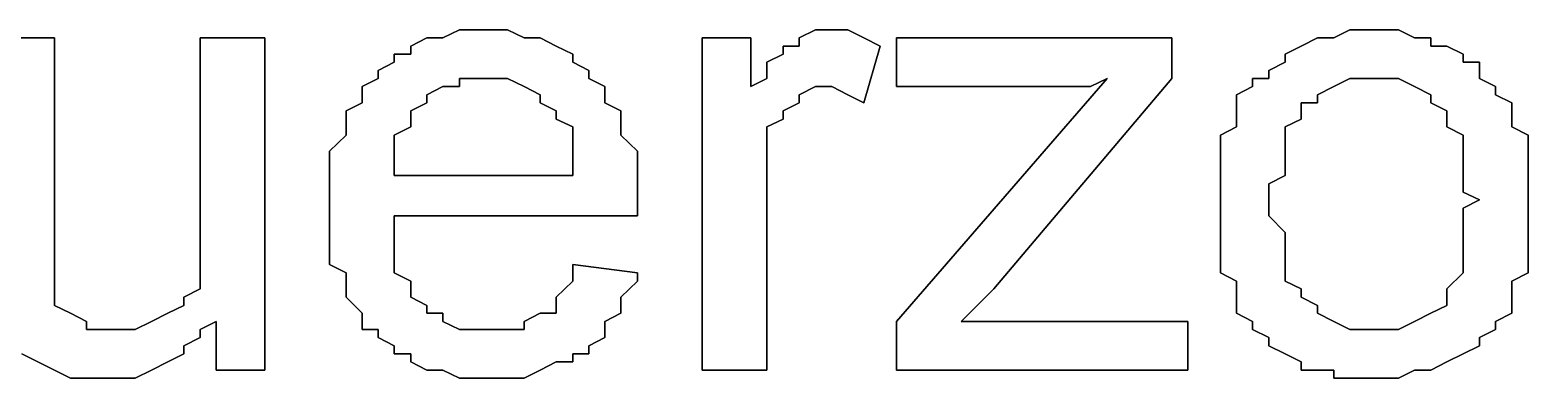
# Model space of a CAD drawing. Header units: metres. Extents: x 2.9 to 42.8, y 1.7 to 28.7.
# Drawn here: x 37.4421 to 37.7684, y 26.8764 to 26.9522 of the extents above; entities that cross this region are included whole.
import ezdxf

# ---------------------------------------------------------------- set-up
doc = ezdxf.new("R2010")
doc.units = ezdxf.units.M
doc.layers.add('GRIS', color=8, linetype='Continuous')

msp = doc.modelspace()

# ---------------------------------------------------------------- linework, layer by layer
at = {"layer": 'GRIS', "lineweight": -3}
for points in [[(37.4474, 26.9505), (37.4332, 26.9505), (37.4474, 26.9505)], [(37.4474, 26.9099), (37.4474, 26.9505), (37.4474, 26.9099)], [(37.4932, 26.9505), (37.4791, 26.9505), (37.4932, 26.9505)], [(37.4791, 26.9505), (37.4791, 26.9117), (37.4791, 26.9505)], [(37.4932, 26.8781), (37.4932, 26.9505), (37.4932, 26.8781)], [(37.5285, 26.9505), (37.525, 26.9487), (37.5285, 26.9505)], [(37.532, 26.9505), (37.5285, 26.9505), (37.532, 26.9505)], [(37.5356, 26.9522), (37.532, 26.9505), (37.5356, 26.9522)], [(37.5391, 26.9522), (37.5356, 26.9522), (37.5391, 26.9522)], [(37.5426, 26.9522), (37.5391, 26.9522), (37.5426, 26.9522)], [(37.5461, 26.9522), (37.5426, 26.9522), (37.5461, 26.9522)], [(37.5497, 26.9505), (37.5461, 26.9522), (37.5497, 26.9505)], [(37.5532, 26.9505), (37.5497, 26.9505), (37.5532, 26.9505)], [(37.5567, 26.9487), (37.5532, 26.9505), (37.5567, 26.9487)], [(37.5991, 26.9505), (37.5885, 26.9505), (37.5991, 26.9505)], [(37.5885, 26.9505), (37.5885, 26.8781), (37.5885, 26.9505)], [(37.5991, 26.9399), (37.5991, 26.9505), (37.5991, 26.9399)], [(37.6132, 26.9522), (37.6096, 26.9505), (37.6132, 26.9522)], [(37.6096, 26.9505), (37.6096, 26.9487), (37.6096, 26.9505)], [(37.6167, 26.9522), (37.6132, 26.9522), (37.6167, 26.9522)], [(37.6202, 26.9522), (37.6167, 26.9522), (37.6202, 26.9522)], [(37.6237, 26.9505), (37.6202, 26.9522), (37.6237, 26.9505)], [(37.6273, 26.9487), (37.6237, 26.9505), (37.6273, 26.9487)], [(37.6908, 26.9505), (37.6308, 26.9505), (37.6908, 26.9505)], [(37.6308, 26.9505), (37.6308, 26.9399), (37.6308, 26.9505)], [(37.6908, 26.9416), (37.6908, 26.9505), (37.6908, 26.9416)], [(37.7225, 26.9505), (37.719, 26.9487), (37.7225, 26.9505)], [(37.7261, 26.9505), (37.7225, 26.9505), (37.7261, 26.9505)], [(37.7296, 26.9522), (37.7261, 26.9505), (37.7296, 26.9522)], [(37.7331, 26.9522), (37.7296, 26.9522), (37.7331, 26.9522)], [(37.7366, 26.9522), (37.7331, 26.9522), (37.7366, 26.9522)], [(37.7402, 26.9522), (37.7366, 26.9522), (37.7402, 26.9522)], [(37.7437, 26.9505), (37.7402, 26.9522), (37.7437, 26.9505)], [(37.7472, 26.9505), (37.7437, 26.9505), (37.7472, 26.9505)], [(37.7472, 26.9487), (37.7472, 26.9505), (37.7472, 26.9487)], [(37.525, 26.9469), (37.5214, 26.9469), (37.525, 26.9469)], [(37.5214, 26.9469), (37.5214, 26.9452), (37.5214, 26.9469)], [(37.525, 26.9487), (37.525, 26.9469), (37.525, 26.9487)], [(37.5603, 26.9469), (37.5567, 26.9487), (37.5603, 26.9469)], [(37.5603, 26.9452), (37.5603, 26.9469), (37.5603, 26.9452)], [(37.6061, 26.9469), (37.6026, 26.9452), (37.6061, 26.9469)], [(37.6096, 26.9487), (37.6061, 26.9487), (37.6096, 26.9487)], [(37.6061, 26.9487), (37.6061, 26.9469), (37.6061, 26.9487)], [(37.6237, 26.9363), (37.6273, 26.9487), (37.6237, 26.9363)], [(37.719, 26.9487), (37.7155, 26.9469), (37.719, 26.9487)], [(37.7155, 26.9469), (37.7155, 26.9452), (37.7155, 26.9469)], [(37.7507, 26.9487), (37.7472, 26.9487), (37.7507, 26.9487)], [(37.7543, 26.9469), (37.7507, 26.9487), (37.7543, 26.9469)], [(37.7543, 26.9452), (37.7543, 26.9469), (37.7543, 26.9452)], [(37.5214, 26.9452), (37.5179, 26.9434), (37.5214, 26.9452)], [(37.5638, 26.9434), (37.5603, 26.9452), (37.5638, 26.9434)], [(37.6026, 26.9452), (37.6026, 26.9416), (37.6026, 26.9452)], [(37.7155, 26.9452), (37.7119, 26.9434), (37.7155, 26.9452)], [(37.7578, 26.9452), (37.7543, 26.9452), (37.7578, 26.9452)], [(37.7578, 26.9434), (37.7578, 26.9452), (37.7578, 26.9434)], [(37.5179, 26.9416), (37.5144, 26.9399), (37.5179, 26.9416)], [(37.5179, 26.9434), (37.5179, 26.9416), (37.5179, 26.9434)], [(37.5356, 26.9399), (37.5356, 26.9416), (37.5356, 26.9399)], [(37.5356, 26.9416), (37.5391, 26.9416), (37.5356, 26.9416)], [(37.5391, 26.9416), (37.5426, 26.9416), (37.5391, 26.9416)], [(37.5426, 26.9416), (37.5461, 26.9416), (37.5426, 26.9416)], [(37.5461, 26.9416), (37.5497, 26.9399), (37.5461, 26.9416)], [(37.5638, 26.9416), (37.5638, 26.9434), (37.5638, 26.9416)], [(37.5673, 26.9399), (37.5638, 26.9416), (37.5673, 26.9399)], [(37.6026, 26.9416), (37.5991, 26.9399), (37.6026, 26.9416)], [(37.6767, 26.9416), (37.6308, 26.8887), (37.6767, 26.9416)], [(37.652, 26.8958), (37.6908, 26.9416), (37.652, 26.8958)], [(37.6731, 26.9399), (37.6767, 26.9416), (37.6731, 26.9399)], [(37.7119, 26.9416), (37.7084, 26.9416), (37.7119, 26.9416)], [(37.7084, 26.9416), (37.7084, 26.9399), (37.7084, 26.9416)], [(37.7119, 26.9434), (37.7119, 26.9416), (37.7119, 26.9434)], [(37.7261, 26.9399), (37.7296, 26.9416), (37.7261, 26.9399)], [(37.7296, 26.9416), (37.7331, 26.9416), (37.7296, 26.9416)], [(37.7331, 26.9416), (37.7366, 26.9416), (37.7331, 26.9416)], [(37.7366, 26.9416), (37.7402, 26.9416), (37.7366, 26.9416)], [(37.7402, 26.9416), (37.7437, 26.9399), (37.7402, 26.9416)], [(37.7578, 26.9416), (37.7578, 26.9434), (37.7578, 26.9416)], [(37.7613, 26.9399), (37.7578, 26.9416), (37.7613, 26.9399)], [(37.5144, 26.9399), (37.5144, 26.9381), (37.5144, 26.9399)], [(37.5144, 26.9381), (37.5144, 26.9363), (37.5144, 26.9381)], [(37.5285, 26.9381), (37.532, 26.9399), (37.5285, 26.9381)], [(37.5285, 26.9363), (37.5285, 26.9381), (37.5285, 26.9363)], [(37.532, 26.9399), (37.5356, 26.9399), (37.532, 26.9399)], [(37.5497, 26.9399), (37.5532, 26.9381), (37.5497, 26.9399)], [(37.5532, 26.9381), (37.5532, 26.9363), (37.5532, 26.9381)], [(37.5673, 26.9381), (37.5673, 26.9399), (37.5673, 26.9381)], [(37.5673, 26.9363), (37.5673, 26.9381), (37.5673, 26.9363)], [(37.6096, 26.9381), (37.6132, 26.9399), (37.6096, 26.9381)], [(37.6096, 26.9363), (37.6096, 26.9381), (37.6096, 26.9363)], [(37.6132, 26.9399), (37.6167, 26.9399), (37.6132, 26.9399)], [(37.6167, 26.9399), (37.6202, 26.9381), (37.6167, 26.9399)], [(37.6202, 26.9381), (37.6237, 26.9363), (37.6202, 26.9381)], [(37.6308, 26.9399), (37.6626, 26.9399), (37.6308, 26.9399)], [(37.6626, 26.9399), (37.6661, 26.9399), (37.6626, 26.9399)], [(37.6661, 26.9399), (37.6696, 26.9399), (37.6661, 26.9399)], [(37.6696, 26.9399), (37.6731, 26.9399), (37.6696, 26.9399)], [(37.7084, 26.9399), (37.7049, 26.9381), (37.7084, 26.9399)], [(37.7049, 26.9381), (37.7049, 26.9363), (37.7049, 26.9381)], [(37.7225, 26.9381), (37.7261, 26.9399), (37.7225, 26.9381)], [(37.7225, 26.9363), (37.7225, 26.9381), (37.7225, 26.9363)], [(37.7437, 26.9399), (37.7472, 26.9381), (37.7437, 26.9399)], [(37.7472, 26.9381), (37.7472, 26.9363), (37.7472, 26.9381)], [(37.7613, 26.9381), (37.7613, 26.9399), (37.7613, 26.9381)], [(37.7649, 26.9363), (37.7613, 26.9381), (37.7649, 26.9363)], [(37.5144, 26.9363), (37.5109, 26.9346), (37.5144, 26.9363)], [(37.5109, 26.9346), (37.5109, 26.9328), (37.5109, 26.9346)], [(37.525, 26.9346), (37.5285, 26.9363), (37.525, 26.9346)], [(37.525, 26.9328), (37.525, 26.9346), (37.525, 26.9328)], [(37.5532, 26.9363), (37.5567, 26.9346), (37.5532, 26.9363)], [(37.5567, 26.9346), (37.5567, 26.9328), (37.5567, 26.9346)], [(37.5708, 26.9346), (37.5673, 26.9363), (37.5708, 26.9346)], [(37.5708, 26.9328), (37.5708, 26.9346), (37.5708, 26.9328)], [(37.6061, 26.9346), (37.6096, 26.9363), (37.6061, 26.9346)], [(37.6061, 26.9328), (37.6061, 26.9346), (37.6061, 26.9328)], [(37.7049, 26.9363), (37.7049, 26.9346), (37.7049, 26.9363)], [(37.7049, 26.9346), (37.7049, 26.9311), (37.7049, 26.9346)], [(37.719, 26.9346), (37.719, 26.9363), (37.719, 26.9346)], [(37.719, 26.9363), (37.7225, 26.9363), (37.719, 26.9363)], [(37.719, 26.9328), (37.719, 26.9346), (37.719, 26.9328)], [(37.7472, 26.9363), (37.7507, 26.9346), (37.7472, 26.9363)], [(37.7507, 26.9346), (37.7507, 26.9328), (37.7507, 26.9346)], [(37.7649, 26.9346), (37.7649, 26.9363), (37.7649, 26.9346)], [(37.7649, 26.9328), (37.7649, 26.9346), (37.7649, 26.9328)], [(37.5109, 26.9328), (37.5109, 26.9311), (37.5109, 26.9328)], [(37.5109, 26.9311), (37.5109, 26.9293), (37.5109, 26.9311)], [(37.5214, 26.9293), (37.525, 26.9311), (37.5214, 26.9293)], [(37.525, 26.9311), (37.525, 26.9328), (37.525, 26.9311)], [(37.5567, 26.9328), (37.5603, 26.9311), (37.5567, 26.9328)], [(37.5603, 26.9311), (37.5603, 26.9293), (37.5603, 26.9311)], [(37.5708, 26.9311), (37.5708, 26.9328), (37.5708, 26.9311)], [(37.5708, 26.9293), (37.5708, 26.9311), (37.5708, 26.9293)], [(37.6026, 26.9311), (37.6061, 26.9328), (37.6026, 26.9311)], [(37.6026, 26.9293), (37.6026, 26.9311), (37.6026, 26.9293)], [(37.7049, 26.9311), (37.7014, 26.9293), (37.7049, 26.9311)], [(37.7155, 26.9311), (37.719, 26.9328), (37.7155, 26.9311)], [(37.7155, 26.9293), (37.7155, 26.9311), (37.7155, 26.9293)], [(37.7507, 26.9328), (37.7507, 26.9311), (37.7507, 26.9328)], [(37.7507, 26.9311), (37.7543, 26.9293), (37.7507, 26.9311)], [(37.7649, 26.9311), (37.7649, 26.9328), (37.7649, 26.9311)], [(37.7684, 26.9293), (37.7649, 26.9311), (37.7684, 26.9293)], [(37.5109, 26.9293), (37.5073, 26.9258), (37.5109, 26.9293)], [(37.5214, 26.9258), (37.5214, 26.9293), (37.5214, 26.9258)], [(37.5603, 26.9293), (37.5603, 26.9258), (37.5603, 26.9293)], [(37.5744, 26.9258), (37.5708, 26.9293), (37.5744, 26.9258)], [(37.6026, 26.9275), (37.6026, 26.9293), (37.6026, 26.9275)], [(37.6026, 26.9258), (37.6026, 26.9275), (37.6026, 26.9258)], [(37.7014, 26.9293), (37.7014, 26.9275), (37.7014, 26.9293)], [(37.7014, 26.9275), (37.7014, 26.924), (37.7014, 26.9275)], [(37.7155, 26.9275), (37.7155, 26.9293), (37.7155, 26.9275)], [(37.7155, 26.9258), (37.7155, 26.9275), (37.7155, 26.9258)], [(37.7543, 26.9293), (37.7543, 26.9275), (37.7543, 26.9293)], [(37.7543, 26.9275), (37.7543, 26.9258), (37.7543, 26.9275)], [(37.7684, 26.9258), (37.7684, 26.9293), (37.7684, 26.9258)], [(37.5073, 26.9258), (37.5073, 26.924), (37.5073, 26.9258)], [(37.5073, 26.924), (37.5073, 26.9222), (37.5073, 26.924)], [(37.5214, 26.924), (37.5214, 26.9258), (37.5214, 26.924)], [(37.5214, 26.9205), (37.5214, 26.924), (37.5214, 26.9205)], [(37.5603, 26.9258), (37.5603, 26.924), (37.5603, 26.9258)], [(37.5603, 26.924), (37.5603, 26.9205), (37.5603, 26.924)], [(37.5744, 26.924), (37.5744, 26.9258), (37.5744, 26.924)], [(37.5744, 26.9222), (37.5744, 26.924), (37.5744, 26.9222)], [(37.6026, 26.924), (37.6026, 26.9258), (37.6026, 26.924)], [(37.6026, 26.9205), (37.6026, 26.924), (37.6026, 26.9205)], [(37.7014, 26.924), (37.7014, 26.9222), (37.7014, 26.924)], [(37.7155, 26.924), (37.7155, 26.9258), (37.7155, 26.924)], [(37.7155, 26.9205), (37.7155, 26.924), (37.7155, 26.9205)], [(37.7543, 26.9258), (37.7543, 26.9222), (37.7543, 26.9258)], [(37.7684, 26.924), (37.7684, 26.9258), (37.7684, 26.924)], [(37.7684, 26.9222), (37.7684, 26.924), (37.7684, 26.9222)], [(37.5073, 26.9222), (37.5073, 26.9187), (37.5073, 26.9222)], [(37.5744, 26.9187), (37.5744, 26.9222), (37.5744, 26.9187)], [(37.7014, 26.9222), (37.7014, 26.9205), (37.7014, 26.9222)], [(37.7543, 26.9222), (37.7543, 26.9205), (37.7543, 26.9222)], [(37.7684, 26.9187), (37.7684, 26.9222), (37.7684, 26.9187)], [(37.5073, 26.9187), (37.5073, 26.9169), (37.5073, 26.9187)], [(37.5603, 26.9205), (37.5214, 26.9205), (37.5603, 26.9205)], [(37.5744, 26.9169), (37.5744, 26.9187), (37.5744, 26.9169)], [(37.6026, 26.9187), (37.6026, 26.9205), (37.6026, 26.9187)], [(37.6026, 26.9152), (37.6026, 26.9187), (37.6026, 26.9152)], [(37.7014, 26.9205), (37.7014, 26.9169), (37.7014, 26.9205)], [(37.7119, 26.9187), (37.7155, 26.9205), (37.7119, 26.9187)], [(37.7119, 26.9152), (37.7119, 26.9187), (37.7119, 26.9152)], [(37.7543, 26.9205), (37.7543, 26.9169), (37.7543, 26.9205)], [(37.7684, 26.9169), (37.7684, 26.9187), (37.7684, 26.9169)], [(37.5073, 26.9169), (37.5073, 26.9134), (37.5073, 26.9169)], [(37.5744, 26.9134), (37.5744, 26.9169), (37.5744, 26.9134)], [(37.6026, 26.8781), (37.6026, 26.9152), (37.6026, 26.8781)], [(37.7014, 26.9169), (37.7014, 26.9134), (37.7014, 26.9169)], [(37.7119, 26.9134), (37.7119, 26.9152), (37.7119, 26.9134)], [(37.7543, 26.9169), (37.7578, 26.9152), (37.7543, 26.9169)], [(37.7578, 26.9152), (37.7543, 26.9134), (37.7578, 26.9152)], [(37.7684, 26.9152), (37.7684, 26.9169), (37.7684, 26.9152)], [(37.7684, 26.9117), (37.7684, 26.9152), (37.7684, 26.9117)], [(37.4791, 26.9117), (37.4791, 26.9081), (37.4791, 26.9117)], [(37.5073, 26.9134), (37.5073, 26.9117), (37.5073, 26.9134)], [(37.5073, 26.9117), (37.5073, 26.9099), (37.5073, 26.9117)], [(37.5214, 26.9081), (37.5214, 26.9117), (37.5214, 26.9081)], [(37.5214, 26.9117), (37.5744, 26.9117), (37.5214, 26.9117)], [(37.5744, 26.9117), (37.5744, 26.9134), (37.5744, 26.9117)], [(37.7014, 26.9134), (37.7014, 26.9117), (37.7014, 26.9134)], [(37.7014, 26.9117), (37.7014, 26.9099), (37.7014, 26.9117)], [(37.7119, 26.9117), (37.7119, 26.9134), (37.7119, 26.9117)], [(37.7155, 26.9081), (37.7119, 26.9117), (37.7155, 26.9081)], [(37.7543, 26.9134), (37.7543, 26.9099), (37.7543, 26.9134)], [(37.7684, 26.9099), (37.7684, 26.9117), (37.7684, 26.9099)], [(37.4474, 26.9064), (37.4474, 26.9099), (37.4474, 26.9064)], [(37.4791, 26.9081), (37.4791, 26.9064), (37.4791, 26.9081)], [(37.5073, 26.9099), (37.5073, 26.9064), (37.5073, 26.9099)], [(37.5214, 26.9064), (37.5214, 26.9081), (37.5214, 26.9064)], [(37.7014, 26.9099), (37.7014, 26.9064), (37.7014, 26.9099)], [(37.7155, 26.9064), (37.7155, 26.9081), (37.7155, 26.9064)], [(37.7543, 26.9099), (37.7543, 26.9081), (37.7543, 26.9099)], [(37.7543, 26.9081), (37.7543, 26.9046), (37.7543, 26.9081)], [(37.7684, 26.9064), (37.7684, 26.9099), (37.7684, 26.9064)], [(37.4474, 26.9046), (37.4474, 26.9064), (37.4474, 26.9046)], [(37.4474, 26.9011), (37.4474, 26.9046), (37.4474, 26.9011)], [(37.4791, 26.9064), (37.4791, 26.9028), (37.4791, 26.9064)], [(37.5073, 26.9064), (37.5073, 26.9046), (37.5073, 26.9064)], [(37.5073, 26.9046), (37.5073, 26.9011), (37.5073, 26.9046)], [(37.5214, 26.9028), (37.5214, 26.9064), (37.5214, 26.9028)], [(37.7014, 26.9064), (37.7014, 26.9046), (37.7014, 26.9064)], [(37.7014, 26.9046), (37.7014, 26.9011), (37.7014, 26.9046)], [(37.7155, 26.9028), (37.7155, 26.9064), (37.7155, 26.9028)], [(37.7543, 26.9046), (37.7543, 26.9028), (37.7543, 26.9046)], [(37.7684, 26.9046), (37.7684, 26.9064), (37.7684, 26.9046)], [(37.7684, 26.9028), (37.7684, 26.9046), (37.7684, 26.9028)], [(37.4474, 26.8993), (37.4474, 26.9011), (37.4474, 26.8993)], [(37.4791, 26.9028), (37.4791, 26.9011), (37.4791, 26.9028)], [(37.4791, 26.9011), (37.4791, 26.8993), (37.4791, 26.9011)], [(37.5073, 26.9011), (37.5109, 26.8993), (37.5073, 26.9011)], [(37.5214, 26.9011), (37.5214, 26.9028), (37.5214, 26.9011)], [(37.5214, 26.8993), (37.5214, 26.9011), (37.5214, 26.8993)], [(37.5603, 26.9011), (37.5603, 26.8993), (37.5603, 26.9011)], [(37.5744, 26.8993), (37.5603, 26.9011), (37.5744, 26.8993)], [(37.7014, 26.9011), (37.7014, 26.8993), (37.7014, 26.9011)], [(37.7155, 26.9011), (37.7155, 26.9028), (37.7155, 26.9011)], [(37.7155, 26.8993), (37.7155, 26.9011), (37.7155, 26.8993)], [(37.7543, 26.9028), (37.7543, 26.9011), (37.7543, 26.9028)], [(37.7543, 26.9011), (37.7543, 26.8993), (37.7543, 26.9011)], [(37.7684, 26.8993), (37.7684, 26.9028), (37.7684, 26.8993)], [(37.4474, 26.8975), (37.4474, 26.8993), (37.4474, 26.8975)], [(37.4791, 26.8993), (37.4791, 26.8975), (37.4791, 26.8993)], [(37.5109, 26.8993), (37.5109, 26.8975), (37.5109, 26.8993)], [(37.525, 26.8975), (37.5214, 26.8993), (37.525, 26.8975)], [(37.5603, 26.8993), (37.5603, 26.8975), (37.5603, 26.8993)], [(37.5744, 26.8975), (37.5744, 26.8993), (37.5744, 26.8975)], [(37.7014, 26.8993), (37.7049, 26.8975), (37.7014, 26.8993)], [(37.7155, 26.8975), (37.7155, 26.8993), (37.7155, 26.8975)], [(37.7543, 26.8993), (37.7507, 26.8958), (37.7543, 26.8993)], [(37.7649, 26.8975), (37.7684, 26.8993), (37.7649, 26.8975)], [(37.4474, 26.894), (37.4474, 26.8975), (37.4474, 26.894)], [(37.4791, 26.8958), (37.4756, 26.894), (37.4791, 26.8958)], [(37.4791, 26.8975), (37.4791, 26.8958), (37.4791, 26.8975)], [(37.5109, 26.8975), (37.5109, 26.8958), (37.5109, 26.8975)], [(37.5109, 26.8958), (37.5109, 26.894), (37.5109, 26.8958)], [(37.525, 26.8958), (37.525, 26.8975), (37.525, 26.8958)], [(37.525, 26.894), (37.525, 26.8958), (37.525, 26.894)], [(37.5603, 26.8975), (37.5567, 26.894), (37.5603, 26.8975)], [(37.5708, 26.894), (37.5744, 26.8975), (37.5708, 26.894)], [(37.6449, 26.8887), (37.652, 26.8958), (37.6449, 26.8887)], [(37.7049, 26.8975), (37.7049, 26.8958), (37.7049, 26.8975)], [(37.7049, 26.8958), (37.7049, 26.8922), (37.7049, 26.8958)], [(37.719, 26.8958), (37.7155, 26.8975), (37.719, 26.8958)], [(37.719, 26.894), (37.719, 26.8958), (37.719, 26.894)], [(37.7507, 26.8958), (37.7507, 26.894), (37.7507, 26.8958)], [(37.7649, 26.8958), (37.7649, 26.8975), (37.7649, 26.8958)], [(37.7649, 26.894), (37.7649, 26.8958), (37.7649, 26.894)], [(37.4474, 26.8922), (37.4474, 26.894), (37.4474, 26.8922)], [(37.4509, 26.8905), (37.4474, 26.8922), (37.4509, 26.8905)], [(37.4756, 26.8922), (37.4721, 26.8905), (37.4756, 26.8922)], [(37.4756, 26.894), (37.4756, 26.8922), (37.4756, 26.894)], [(37.5109, 26.894), (37.5144, 26.8905), (37.5109, 26.894)], [(37.5285, 26.8922), (37.525, 26.894), (37.5285, 26.8922)], [(37.5285, 26.8905), (37.5285, 26.8922), (37.5285, 26.8905)], [(37.5567, 26.894), (37.5567, 26.8922), (37.5567, 26.894)], [(37.5567, 26.8922), (37.5567, 26.8905), (37.5567, 26.8922)], [(37.5708, 26.8922), (37.5708, 26.894), (37.5708, 26.8922)], [(37.5708, 26.8905), (37.5708, 26.8922), (37.5708, 26.8905)], [(37.7049, 26.8922), (37.7049, 26.8905), (37.7049, 26.8922)], [(37.7225, 26.8922), (37.719, 26.894), (37.7225, 26.8922)], [(37.7225, 26.8905), (37.7225, 26.8922), (37.7225, 26.8905)], [(37.7507, 26.8922), (37.7472, 26.8905), (37.7507, 26.8922)], [(37.7507, 26.894), (37.7507, 26.8922), (37.7507, 26.894)], [(37.7649, 26.8905), (37.7649, 26.894), (37.7649, 26.8905)], [(37.4544, 26.8887), (37.4509, 26.8905), (37.4544, 26.8887)], [(37.4544, 26.887), (37.4544, 26.8887), (37.4544, 26.887)], [(37.4685, 26.8887), (37.465, 26.887), (37.4685, 26.8887)], [(37.4721, 26.8905), (37.4685, 26.8887), (37.4721, 26.8905)], [(37.4791, 26.887), (37.4826, 26.8887), (37.4791, 26.887)], [(37.4826, 26.8887), (37.4826, 26.8781), (37.4826, 26.8887)], [(37.5144, 26.8905), (37.5144, 26.8887), (37.5144, 26.8905)], [(37.5144, 26.8887), (37.5144, 26.887), (37.5144, 26.8887)], [(37.532, 26.8905), (37.5285, 26.8905), (37.532, 26.8905)], [(37.532, 26.8887), (37.532, 26.8905), (37.532, 26.8887)], [(37.5356, 26.887), (37.532, 26.8887), (37.5356, 26.887)], [(37.5532, 26.8905), (37.5497, 26.8887), (37.5532, 26.8905)], [(37.5497, 26.8887), (37.5497, 26.887), (37.5497, 26.8887)], [(37.5567, 26.8905), (37.5532, 26.8905), (37.5567, 26.8905)], [(37.5673, 26.8887), (37.5708, 26.8905), (37.5673, 26.8887)], [(37.5673, 26.887), (37.5673, 26.8887), (37.5673, 26.887)], [(37.6308, 26.8887), (37.6308, 26.8781), (37.6308, 26.8887)], [(37.6484, 26.8887), (37.6449, 26.8887), (37.6484, 26.8887)], [(37.652, 26.8887), (37.6484, 26.8887), (37.652, 26.8887)], [(37.6555, 26.8887), (37.652, 26.8887), (37.6555, 26.8887)], [(37.659, 26.8887), (37.6555, 26.8887), (37.659, 26.8887)], [(37.6943, 26.8887), (37.659, 26.8887), (37.6943, 26.8887)], [(37.6943, 26.8781), (37.6943, 26.8887), (37.6943, 26.8781)], [(37.7049, 26.8905), (37.7084, 26.8887), (37.7049, 26.8905)], [(37.7084, 26.8887), (37.7084, 26.887), (37.7084, 26.8887)], [(37.7261, 26.8887), (37.7225, 26.8905), (37.7261, 26.8887)], [(37.7296, 26.887), (37.7261, 26.8887), (37.7296, 26.887)], [(37.7437, 26.8887), (37.7402, 26.887), (37.7437, 26.8887)], [(37.7472, 26.8905), (37.7437, 26.8887), (37.7472, 26.8905)], [(37.7613, 26.8887), (37.7649, 26.8905), (37.7613, 26.8887)], [(37.7613, 26.887), (37.7613, 26.8887), (37.7613, 26.887)], [(37.4579, 26.887), (37.4544, 26.887), (37.4579, 26.887)], [(37.4615, 26.887), (37.4579, 26.887), (37.4615, 26.887)], [(37.465, 26.887), (37.4615, 26.887), (37.465, 26.887)], [(37.4756, 26.8834), (37.4791, 26.8852), (37.4756, 26.8834)], [(37.4791, 26.8852), (37.4791, 26.887), (37.4791, 26.8852)], [(37.5144, 26.887), (37.5179, 26.887), (37.5144, 26.887)], [(37.5179, 26.887), (37.5179, 26.8852), (37.5179, 26.887)], [(37.5179, 26.8852), (37.5214, 26.8834), (37.5179, 26.8852)], [(37.5391, 26.887), (37.5356, 26.887), (37.5391, 26.887)], [(37.5426, 26.887), (37.5391, 26.887), (37.5426, 26.887)], [(37.5461, 26.887), (37.5426, 26.887), (37.5461, 26.887)], [(37.5497, 26.887), (37.5461, 26.887), (37.5497, 26.887)], [(37.5638, 26.8834), (37.5673, 26.8852), (37.5638, 26.8834)], [(37.5673, 26.8852), (37.5673, 26.887), (37.5673, 26.8852)], [(37.7084, 26.887), (37.7119, 26.8852), (37.7084, 26.887)], [(37.7119, 26.8852), (37.7119, 26.8834), (37.7119, 26.8852)], [(37.7331, 26.887), (37.7296, 26.887), (37.7331, 26.887)], [(37.7366, 26.887), (37.7331, 26.887), (37.7366, 26.887)], [(37.7402, 26.887), (37.7366, 26.887), (37.7402, 26.887)], [(37.7578, 26.8852), (37.7613, 26.887), (37.7578, 26.8852)], [(37.7578, 26.8834), (37.7578, 26.8852), (37.7578, 26.8834)], [(37.4403, 26.8817), (37.4438, 26.8799), (37.4403, 26.8817)], [(37.4721, 26.8799), (37.4756, 26.8817), (37.4721, 26.8799)], [(37.4756, 26.8817), (37.4756, 26.8834), (37.4756, 26.8817)], [(37.5214, 26.8834), (37.5214, 26.8817), (37.5214, 26.8834)], [(37.5214, 26.8817), (37.525, 26.8817), (37.5214, 26.8817)], [(37.525, 26.8817), (37.525, 26.8799), (37.525, 26.8817)], [(37.5603, 26.8799), (37.5603, 26.8817), (37.5603, 26.8799)], [(37.5603, 26.8817), (37.5638, 26.8817), (37.5603, 26.8817)], [(37.5638, 26.8817), (37.5638, 26.8834), (37.5638, 26.8817)], [(37.7119, 26.8834), (37.7155, 26.8817), (37.7119, 26.8834)], [(37.7155, 26.8817), (37.719, 26.8799), (37.7155, 26.8817)], [(37.7507, 26.8799), (37.7543, 26.8817), (37.7507, 26.8799)], [(37.7543, 26.8817), (37.7578, 26.8834), (37.7543, 26.8817)], [(37.4438, 26.8799), (37.4474, 26.8781), (37.4438, 26.8799)], [(37.4685, 26.8781), (37.4721, 26.8799), (37.4685, 26.8781)], [(37.525, 26.8799), (37.5285, 26.8781), (37.525, 26.8799)], [(37.5532, 26.8781), (37.5567, 26.8799), (37.5532, 26.8781)], [(37.5567, 26.8799), (37.5603, 26.8799), (37.5567, 26.8799)], [(37.719, 26.8799), (37.719, 26.8781), (37.719, 26.8799)], [(37.7472, 26.8781), (37.7507, 26.8799), (37.7472, 26.8781)], [(37.4474, 26.8781), (37.4509, 26.8764), (37.4474, 26.8781)], [(37.4509, 26.8764), (37.4544, 26.8764), (37.4509, 26.8764)], [(37.4544, 26.8764), (37.4579, 26.8764), (37.4544, 26.8764)], [(37.4579, 26.8764), (37.4615, 26.8764), (37.4579, 26.8764)], [(37.4615, 26.8764), (37.465, 26.8764), (37.4615, 26.8764)], [(37.465, 26.8764), (37.4685, 26.8781), (37.465, 26.8764)], [(37.4826, 26.8781), (37.4932, 26.8781), (37.4826, 26.8781)], [(37.5285, 26.8781), (37.532, 26.8781), (37.5285, 26.8781)], [(37.532, 26.8781), (37.5356, 26.8764), (37.532, 26.8781)], [(37.5356, 26.8764), (37.5391, 26.8764), (37.5356, 26.8764)], [(37.5391, 26.8764), (37.5426, 26.8764), (37.5391, 26.8764)], [(37.5426, 26.8764), (37.5461, 26.8764), (37.5426, 26.8764)], [(37.5461, 26.8764), (37.5497, 26.8764), (37.5461, 26.8764)], [(37.5497, 26.8764), (37.5532, 26.8781), (37.5497, 26.8764)], [(37.5885, 26.8781), (37.6026, 26.8781), (37.5885, 26.8781)], [(37.6308, 26.8781), (37.6943, 26.8781), (37.6308, 26.8781)], [(37.719, 26.8781), (37.7225, 26.8781), (37.719, 26.8781)], [(37.7225, 26.8781), (37.7261, 26.8781), (37.7225, 26.8781)], [(37.7261, 26.8781), (37.7261, 26.8764), (37.7261, 26.8781)], [(37.7261, 26.8764), (37.7296, 26.8764), (37.7261, 26.8764)], [(37.7296, 26.8764), (37.7331, 26.8764), (37.7296, 26.8764)], [(37.7331, 26.8764), (37.7366, 26.8764), (37.7331, 26.8764)], [(37.7366, 26.8764), (37.7402, 26.8764), (37.7366, 26.8764)], [(37.7402, 26.8764), (37.7437, 26.8781), (37.7402, 26.8764)], [(37.7437, 26.8781), (37.7472, 26.8781), (37.7437, 26.8781)]]:
    msp.add_lwpolyline(points, dxfattribs=at)

doc.saveas('drawing.dxf')
